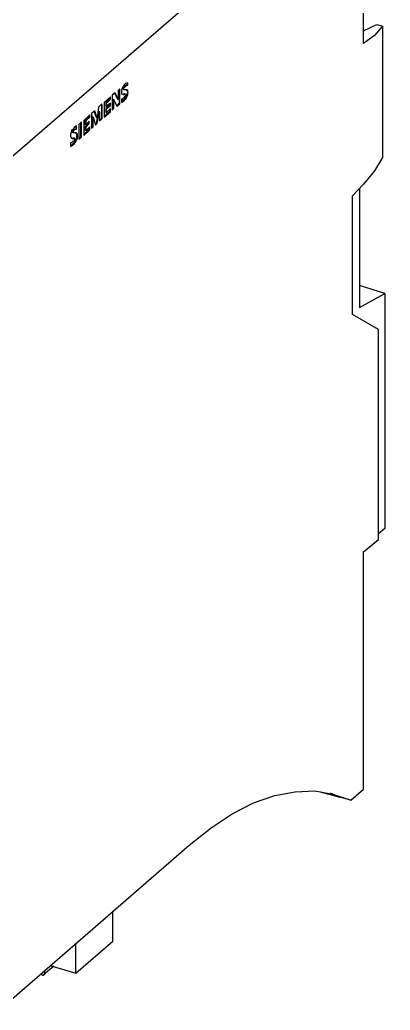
# Model space of a CAD drawing. Header units: inches. Extents: x 67248 to 85686, y -40174 to -31152.
# Drawn here: x 75487.4 to 75524.7, y -37675.6 to -37576 of the extents above; entities that cross this region are included whole.
import ezdxf

# ---------------------------------------------------------------- set-up
doc = ezdxf.new("R2010")
doc.units = ezdxf.units.IN
doc.header["$MEASUREMENT"] = 0
doc.linetypes.add('ACAD_ISO03W100', pattern=[30, 12, -18])

# ---------------------------------------------------------------- blocks, each defined once
blk = doc.blocks.new('CPU_1515')
at = {"flags": 128}
for points in [[(89.599, 114.946), (89.599, 129.339)], [(92.288, 136.457), (53.537, 102.925)], [(52.904, 17.673), (72.042, 34.281), (74.257, 36.021), (76.392, 37.444), (78.527, 38.551), (80.663, 39.263), (82.719, 39.659), (84.696, 39.738), (86.515, 39.421), (88.334, 38.789), (89.599, 39.896), (89.599, 63.779), (91.102, 65.044), (91.102, 86.16), (88.492, 87.662), (88.492, 99.604), (89.599, 100.79)], [(89.599, 116.211), (90.943, 116.844), (91.497, 116.686), (91.497, 103.479), (90.706, 102.134), (89.599, 100.79)], [(91.497, 116.686), (90.706, 115.737), (89.599, 114.946)], [(65.479, 110.28), (65.479, 110.359), (65.399, 110.359), (65.399, 110.517), (65.558, 110.596), (65.637, 110.755), (65.795, 110.755), (65.874, 110.755)], [(65.795, 110.992), (65.795, 110.755)], [(64.53, 109.964), (64.846, 109.331), (64.925, 109.331)], [(65.004, 110.359), (65.004, 108.936)], [(65.716, 110.28), (65.795, 110.201), (65.874, 110.043), (65.795, 109.806), (65.716, 109.568), (65.558, 109.41), (65.479, 109.252), (65.241, 109.094)], [(65.637, 109.806), (65.558, 109.885), (65.32, 109.806)], [(63.264, 108.777), (63.264, 107.354), (63.027, 107.196)], [(64.134, 109.331), (64.055, 109.331), (63.66, 109.015)], [(63.739, 108.936), (63.66, 109.015), (63.66, 108.619)], [(64.134, 108.698), (64.055, 108.698), (63.66, 108.382)], [(63.66, 108.619), (63.739, 108.619)], [(64.055, 109.489), (64.055, 109.331)], [(64.055, 108.857), (64.055, 108.698)], [(64.45, 109.331), (64.45, 108.382), (64.292, 108.303)], [(65.083, 108.857), (65.004, 108.936), (64.767, 108.698)], [(61.999, 107.749), (61.999, 107.512)], [(62.473, 108.145), (62.711, 107.512), (62.79, 107.433)], [(63.027, 108.066), (62.948, 108.145), (62.711, 106.879)], [(64.134, 108.066), (64.055, 108.066), (63.501, 107.591)], [(63.739, 108.382), (63.66, 108.382), (63.66, 107.987), (63.739, 107.987)], [(64.055, 108.303), (64.055, 108.066)], [(61.129, 106.959), (61.129, 105.535)], [(62.078, 107.512), (61.999, 107.512), (61.603, 107.196)], [(61.683, 107.196), (61.603, 107.196), (61.603, 106.8), (61.683, 106.8)], [(61.999, 106.879), (61.92, 106.879), (61.603, 106.563)], [(61.92, 107.038), (61.92, 106.879)], [(62.394, 107.512), (62.315, 107.512), (62.315, 106.563)], [(62.79, 106.879), (62.711, 106.879), (62.632, 106.8)], [(60.654, 105.93), (60.734, 105.772), (60.734, 105.614), (60.734, 105.377), (60.575, 105.14), (60.496, 104.981), (60.338, 104.823), (60.259, 104.744), (60.101, 104.665)], [(60.417, 105.93), (60.338, 105.93), (60.338, 106.089), (60.417, 106.247), (60.575, 106.326), (60.654, 106.326), (60.734, 106.326)], [(60.654, 106.563), (60.654, 106.326)], [(62.078, 106.247), (61.999, 106.326), (61.445, 105.772)], [(61.683, 106.563), (61.603, 106.563), (61.603, 106.247), (61.683, 106.168)], [(61.999, 106.484), (61.999, 106.326)], [(62.394, 106.563), (62.315, 106.563), (62.236, 106.484)], [(60.496, 105.377), (60.496, 105.456), (60.259, 105.377)], [(61.208, 105.535), (61.129, 105.535), (60.971, 105.377)], [(89.204, 100.316), (89.204, 88.374), (91.734, 89.797), (89.204, 90.588)], [(91.734, 89.797), (91.734, 66.152), (91.102, 65.598)], [(85.249, 39.659), (87.226, 39.105), (86.277, 39.5)], [(88.334, 38.789), (87.226, 39.105)], [(58.045, 22.181), (60.654, 21.39), (64.371, 24.633), (64.371, 27.638)], [(60.654, 21.39), (60.654, 24.396)], [(58.44, 22.102), (57.412, 21.232)], [(57.491, 21.628), (57.491, 21.311), (57.491, 21.232), (57.412, 21.232), (57.412, 21.153), (57.333, 21.153), (57.254, 21.232), (57.175, 21.232), (57.175, 21.311), (57.096, 21.311)]]:
    blk.add_lwpolyline(points, dxfattribs=at)
for points in [[(65.241, 109.331), (65.241, 109.015), (65.479, 109.173), (65.558, 109.252), (65.716, 109.41), (65.795, 109.568), (65.874, 109.806), (65.874, 110.043), (65.874, 110.201), (65.795, 110.28), (65.716, 110.28), (65.479, 110.28), (65.479, 110.359), (65.479, 110.517), (65.637, 110.596), (65.716, 110.675), (65.874, 110.755), (65.874, 110.992), (65.637, 110.913), (65.479, 110.755), (65.399, 110.596), (65.32, 110.438), (65.241, 110.201), (65.241, 109.964), (65.241, 109.885), (65.399, 109.806), (65.479, 109.806), (65.558, 109.806), (65.637, 109.806), (65.637, 109.726), (65.637, 109.647), (65.558, 109.568), (65.479, 109.489), (65.32, 109.331)], [(64.767, 108.619), (65.083, 108.857), (65.083, 110.359), (64.925, 110.201), (64.925, 109.331), (64.609, 109.964), (64.292, 109.726), (64.292, 108.224), (64.45, 108.382), (64.45, 109.331)], [(62.632, 106.721), (62.79, 106.879), (63.027, 108.066), (63.027, 107.117), (63.264, 107.354), (63.264, 108.857), (62.948, 108.54), (62.79, 107.433), (62.552, 108.145), (62.236, 107.908), (62.236, 106.405), (62.394, 106.563), (62.394, 107.512)], [(63.501, 107.512), (64.134, 108.066), (64.134, 108.382), (63.739, 107.987), (63.739, 108.382), (64.134, 108.698), (64.134, 108.936), (63.739, 108.619), (63.739, 108.936), (64.134, 109.331), (64.134, 109.568), (63.501, 109.015)], [(61.445, 105.693), (62.078, 106.247), (62.078, 106.563), (61.683, 106.168), (61.683, 106.563), (61.999, 106.879), (61.999, 107.117), (61.683, 106.8), (61.683, 107.196), (62.078, 107.512), (62.078, 107.749), (61.445, 107.196)], [(60.101, 104.902), (60.101, 104.586), (60.338, 104.744), (60.496, 104.823), (60.575, 104.981), (60.734, 105.219), (60.813, 105.377), (60.813, 105.614), (60.813, 105.772), (60.734, 105.93), (60.575, 105.93), (60.417, 105.93), (60.338, 105.93), (60.417, 106.089), (60.496, 106.247), (60.654, 106.326), (60.734, 106.326), (60.734, 106.642), (60.496, 106.484), (60.417, 106.326), (60.259, 106.247), (60.18, 106.01), (60.101, 105.772), (60.101, 105.614), (60.18, 105.456), (60.259, 105.377), (60.338, 105.377), (60.496, 105.377), (60.575, 105.377), (60.496, 105.219), (60.496, 105.14), (60.338, 105.061), (60.259, 104.981)], [(60.971, 105.298), (61.208, 105.535), (61.208, 107.038), (60.971, 106.8)]]:
    blk.add_lwpolyline(points, close=True, dxfattribs=at)
blk = doc.blocks.new('A$C21AC6C7D')
at = {"linetype": 'ACAD_ISO03W100', "xscale": 1.000001307885285, "yscale": 1.000001307885285, "zscale": 1.000001307885285}
blk.add_blockref('CPU_1515', (-19.632, -14.24), dxfattribs=at)

msp = doc.modelspace()

# ---------------------------------------------------------------- block references
msp.add_blockref('A$C21AC6C7D', (75452.034, -37679.061))

doc.saveas('drawing.dxf')
